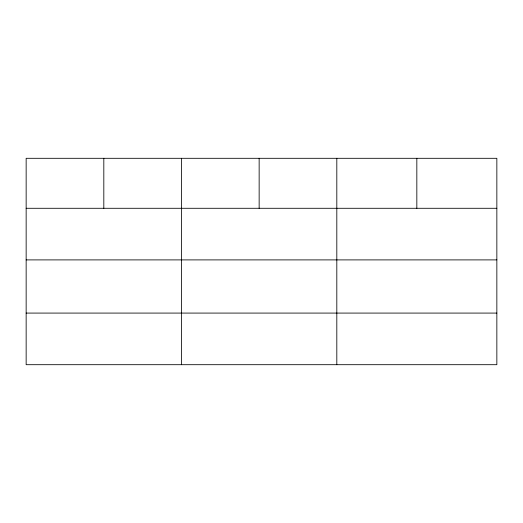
<?xml version="1.0" encoding="UTF-8"?>
<svg xmlns="http://www.w3.org/2000/svg" width="523" height="523" viewBox="0 0 523 523"><rect width="100%" height="100%" fill="white"/><g stroke="black" fill="none" stroke-linecap="round" stroke-linejoin="round"><path stroke-width="0.78" d="M496.85 259.898L496.85 158.306L26.15 158.306L26.15 364.694L496.85 364.694L496.85 259.898L26.15 259.898M26.15 208.285L496.85 208.285M26.15 313.081L496.85 313.081M416.831 158.306L416.831 208.285M336.812 158.306L336.812 364.694M259.147 158.306L259.147 208.285M181.481 158.306L181.481 364.694M103.816 158.306L103.816 208.285"/></g></svg>
